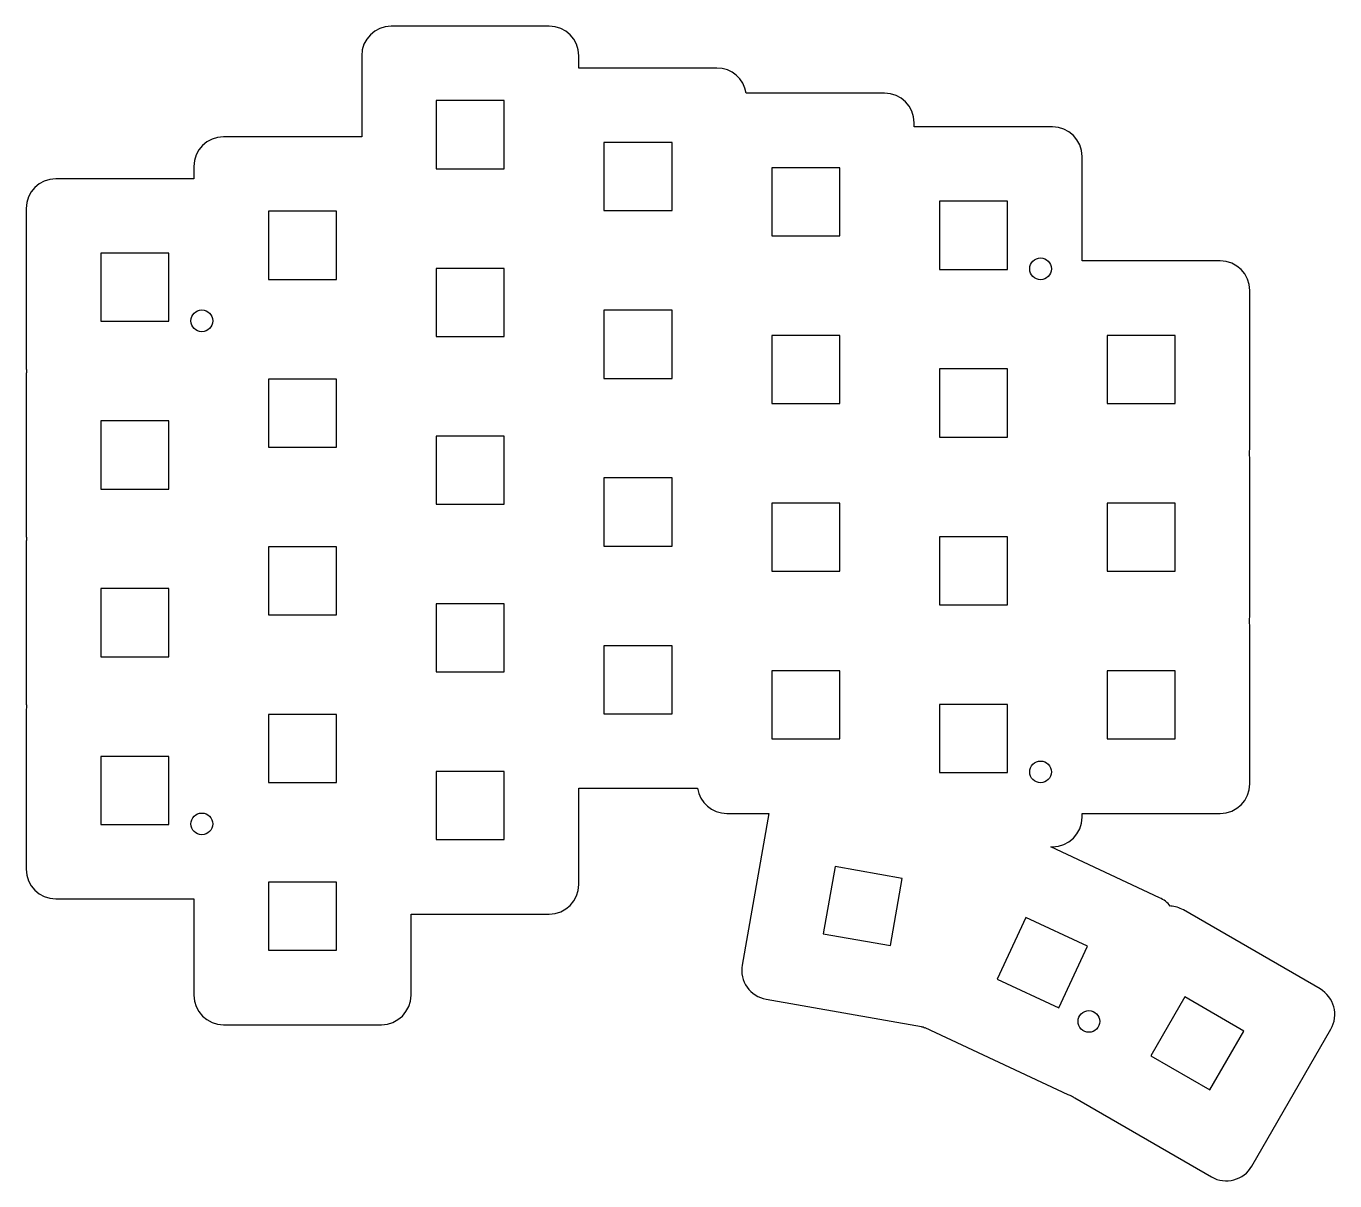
# Model space of a CAD drawing. Header units: millimetres. Extents: x 24 to 157, y -173 to -56.
import ezdxf

# ---------------------------------------------------------------- set-up
doc = ezdxf.new("R2010")
doc.units = ezdxf.units.MM

msp = doc.modelspace()

# ---------------------------------------------------------------- linework, layer by layer
for p, q in [((77, -55.53), (61, -55.53)), ((58, -58.53), (58, -66.75)), ((80, -59.78), (80, -58.53)), ((94, -59.78), (80, -59.78)), ((111, -62.33), (96.97, -62.33)), ((72.45, -63.08), (65.55, -63.08)), ((65.55, -63.08), (65.55, -69.98)), ((72.45, -69.98), (72.45, -63.08)), ((114, -65.73), (114, -65.33)), ((128, -65.73), (114, -65.73)), ((58, -66.75), (44, -66.75)), ((89.45, -67.33), (82.55, -67.33)), ((82.55, -67.33), (82.55, -74.23)), ((89.45, -74.23), (89.45, -67.33)), ((131, -79.33), (131, -68.73)), ((41, -69.75), (41, -71)), ((65.55, -69.98), (72.45, -69.98)), ((106.45, -69.88), (99.55, -69.88)), ((99.55, -69.88), (99.55, -76.78)), ((106.45, -76.78), (106.45, -69.88)), ((41, -71), (27, -71)), ((24, -74), (24, -90)), ((82.55, -74.23), (89.45, -74.23)), ((123.45, -73.28), (116.55, -73.28)), ((116.55, -73.28), (116.55, -80.18)), ((123.45, -80.18), (123.45, -73.28)), ((55.45, -74.3), (48.55, -74.3)), ((48.55, -74.3), (48.55, -81.2)), ((55.45, -81.2), (55.45, -74.3)), ((99.55, -76.78), (106.45, -76.78)), ((38.45, -78.55), (31.55, -78.55)), ((31.55, -78.55), (31.55, -85.45)), ((38.45, -85.45), (38.45, -78.55)), ((145, -79.33), (131, -79.33)), ((72.45, -80.08), (65.55, -80.08)), ((65.55, -80.08), (65.55, -86.98)), ((72.45, -86.98), (72.45, -80.08)), ((116.55, -80.18), (123.45, -80.18)), ((48.55, -81.2), (55.45, -81.2)), ((148, -98.33), (148, -82.33)), ((89.45, -84.33), (82.55, -84.33)), ((82.55, -84.33), (82.55, -91.23)), ((89.45, -91.23), (89.45, -84.33)), ((31.55, -85.45), (38.45, -85.45)), ((65.55, -86.98), (72.45, -86.98)), ((106.45, -86.88), (99.55, -86.88)), ((99.55, -86.88), (99.55, -93.78)), ((106.45, -93.78), (106.45, -86.88)), ((140.45, -86.88), (133.55, -86.88)), ((133.55, -86.88), (133.55, -93.78)), ((140.45, -93.78), (140.45, -86.88)), ((24, -91), (24, -107)), ((55.45, -91.3), (48.55, -91.3)), ((48.55, -91.3), (48.55, -98.2)), ((55.45, -98.2), (55.45, -91.3)), ((82.55, -91.23), (89.45, -91.23)), ((123.45, -90.28), (116.55, -90.28)), ((116.55, -90.28), (116.55, -97.18)), ((123.45, -97.18), (123.45, -90.28)), ((99.55, -93.78), (106.45, -93.78)), ((133.55, -93.78), (140.45, -93.78)), ((38.45, -95.55), (31.55, -95.55)), ((31.55, -95.55), (31.55, -102.45)), ((38.45, -102.45), (38.45, -95.55)), ((72.45, -97.08), (65.55, -97.08)), ((65.55, -97.08), (65.55, -103.98)), ((72.45, -103.98), (72.45, -97.08)), ((116.55, -97.18), (123.45, -97.18)), ((48.55, -98.2), (55.45, -98.2)), ((148, -115.33), (148, -99.33)), ((89.45, -101.33), (82.55, -101.33)), ((82.55, -101.33), (82.55, -108.23)), ((89.45, -108.23), (89.45, -101.33)), ((31.55, -102.45), (38.45, -102.45)), ((65.55, -103.98), (72.45, -103.98)), ((106.45, -103.88), (99.55, -103.88)), ((99.55, -103.88), (99.55, -110.78)), ((106.45, -110.78), (106.45, -103.88)), ((140.45, -103.88), (133.55, -103.88)), ((133.55, -103.88), (133.55, -110.78)), ((140.45, -110.78), (140.45, -103.88)), ((123.45, -107.28), (116.55, -107.28)), ((116.55, -107.28), (116.55, -114.18)), ((123.45, -114.18), (123.45, -107.28)), ((24, -108), (24, -124)), ((55.45, -108.3), (48.55, -108.3)), ((48.55, -108.3), (48.55, -115.2)), ((55.45, -115.2), (55.45, -108.3)), ((82.55, -108.23), (89.45, -108.23)), ((99.55, -110.78), (106.45, -110.78)), ((133.55, -110.78), (140.45, -110.78)), ((38.45, -112.55), (31.55, -112.55)), ((31.55, -112.55), (31.55, -119.45)), ((38.45, -119.45), (38.45, -112.55)), ((48.55, -115.2), (55.45, -115.2)), ((72.45, -114.08), (65.55, -114.08)), ((65.55, -114.08), (65.55, -120.98)), ((72.45, -120.98), (72.45, -114.08)), ((116.55, -114.18), (123.45, -114.18)), ((148, -132.33), (148, -116.33)), ((89.45, -118.33), (82.55, -118.33)), ((82.55, -118.33), (82.55, -125.23)), ((89.45, -125.23), (89.45, -118.33)), ((31.55, -119.45), (38.45, -119.45)), ((65.55, -120.98), (72.45, -120.98)), ((106.45, -120.88), (99.55, -120.88)), ((99.55, -120.88), (99.55, -127.78)), ((106.45, -127.78), (106.45, -120.88)), ((140.45, -120.88), (133.55, -120.88)), ((133.55, -120.88), (133.55, -127.78)), ((140.45, -127.78), (140.45, -120.88)), ((123.45, -124.28), (116.55, -124.28)), ((116.55, -124.28), (116.55, -131.18)), ((123.45, -131.18), (123.45, -124.28)), ((24, -125), (24, -141)), ((55.45, -125.3), (48.55, -125.3)), ((48.55, -125.3), (48.55, -132.2)), ((55.45, -132.2), (55.45, -125.3)), ((82.55, -125.23), (89.45, -125.23)), ((99.55, -127.78), (106.45, -127.78)), ((133.55, -127.78), (140.45, -127.78)), ((38.45, -129.55), (31.55, -129.55)), ((31.55, -129.55), (31.55, -136.45)), ((38.45, -136.45), (38.45, -129.55)), ((72.45, -131.08), (65.55, -131.08)), ((65.55, -131.08), (65.55, -137.98)), ((72.45, -137.98), (72.45, -131.08)), ((116.55, -131.18), (123.45, -131.18)), ((48.55, -132.2), (55.45, -132.2)), ((80, -142.53), (80, -132.78)), ((80, -132.78), (92.03, -132.78)), ((31.55, -136.45), (38.45, -136.45)), ((95, -135.33), (99.27, -135.33)), ((99.27, -135.33), (96.56, -150.7)), ((131, -135.73), (131, -135.33)), ((131, -135.33), (145, -135.33)), ((65.55, -137.98), (72.45, -137.98)), ((127.83, -138.73), (128, -138.73)), ((138.87, -143.88), (127.83, -138.73)), ((105.98, -140.73), (104.78, -147.53)), ((112.78, -141.93), (105.98, -140.73)), ((55.45, -142.3), (48.55, -142.3)), ((48.55, -142.3), (48.55, -149.2)), ((55.45, -149.2), (55.45, -142.3)), ((111.58, -148.73), (112.78, -141.93)), ((27, -144), (41, -144)), ((41, -144), (41, -153.75)), ((63, -153.75), (63, -145.53)), ((63, -145.53), (77, -145.53)), ((125.3, -145.88), (122.39, -152.13)), ((131.56, -148.8), (125.3, -145.88)), ((155.12, -153.12), (141.27, -145.12)), ((104.78, -147.53), (111.58, -148.73)), ((48.55, -149.2), (55.45, -149.2)), ((128.64, -155.05), (131.56, -148.8)), ((122.39, -152.13), (128.64, -155.05)), ((98.99, -154.17), (114.75, -156.95)), ((141.43, -153.94), (137.98, -159.91)), ((147.41, -157.39), (141.43, -153.94)), ((44, -156.75), (60, -156.75)), ((115.07, -157.05), (129.57, -163.82)), ((143.96, -163.36), (147.41, -157.39)), ((148.22, -171.08), (156.22, -157.22)), ((137.98, -159.91), (143.96, -163.36)), ((130.27, -164.18), (144.12, -172.18))]:
    msp.add_line(p, q)
for centre in [(126.8, -80.13), (41.8, -85.4), (126.8, -131.13), (41.8, -136.4), (131.7, -156.42)]:
    msp.add_circle(centre, 1.1)
for centre, start, end in [((61, -58.53), 90, 180), ((77, -58.53), 0, 90), ((94, -62.78), 8.6269, 90), ((111, -65.33), 0, 90), ((128, -68.73), 0, 90), ((44, -69.75), 90, 180), ((27, -74), 90, 180), ((145, -82.33), 0, 90), ((27, -90), 180, 189.5941), ((27, -91), 170.4059, 180), ((145, -98.33), 350.4059, 360), ((145, -99.33), 0, 9.5941), ((27, -107), 180, 189.5941), ((27, -108), 170.4059, 180), ((145, -115.33), 350.4059, 360), ((145, -116.33), 0, 9.5941), ((27, -124), 180, 189.5941), ((27, -125), 170.4059, 180), ((145, -132.33), 270, 360), ((95, -132.33), 188.6269, 270), ((128, -135.73), 270, 360), ((27, -141), 180, 270), ((77, -142.53), 270, 360), ((137.6, -146.6), 398.5202, 65), ((139.77, -147.72), 60, 86.4798), ((99.51, -151.22), 170, 260), ((44, -153.75), 180, 270), ((60, -153.75), 270, 360), ((153.62, -155.72), 330, 60), ((115.27, -154), 260, 263.2775), ((116.34, -154.34), 241.7225, 245), ((130.84, -161.1), 245, 252.5076), ((131.77, -161.58), 232.4925, 240), ((145.62, -169.58), 240, 330)]:
    msp.add_arc(centre, 3, start, end)

doc.saveas('drawing.dxf')
